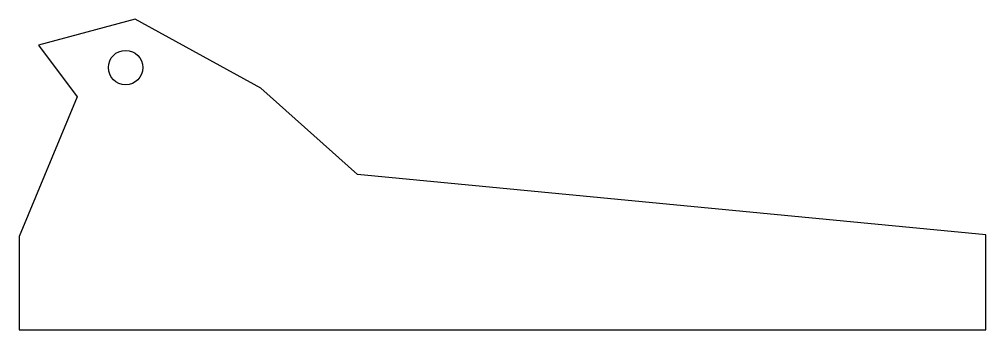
# Model space of a CAD drawing. Header units: millimetres. Extents: x 0 to 14, y 0 to 4.5.
import ezdxf

# ---------------------------------------------------------------- set-up
doc = ezdxf.new("R2010")
doc.units = ezdxf.units.MM
doc.layers.add('CUT_OUTER', color=1, linetype='Continuous')
doc.layers.add('ENGRAVE', color=7, linetype='Continuous')

msp = doc.modelspace()

# ---------------------------------------------------------------- linework, layer by layer
at = {"layer": 'CUT_OUTER'}
msp.add_lwpolyline([(0, 0), (14, 0), (14, 1.375), (4.9, 2.25), (3.5, 3.5), (1.68, 4.5), (0.28, 4.125), (0.84, 3.375), (0, 1.35)], close=True, dxfattribs=at)
at = {"layer": 'ENGRAVE'}
msp.add_circle((1.54, 3.8), 0.25, dxfattribs=at)

doc.saveas('drawing.dxf')
